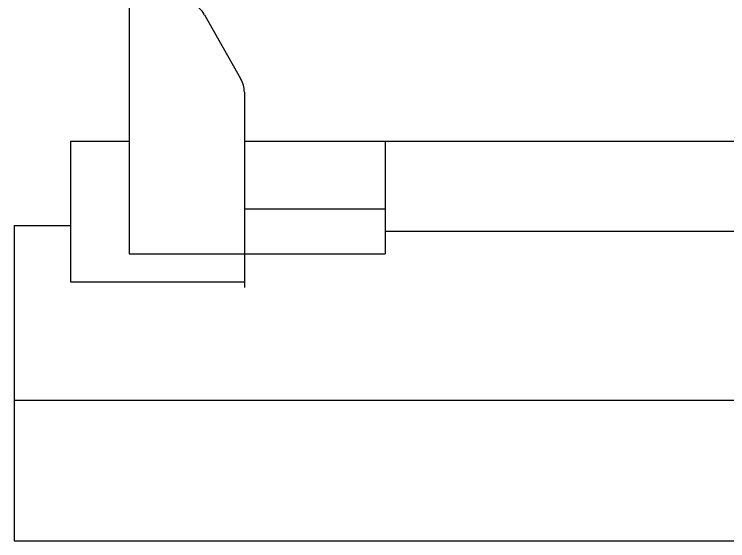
# Model space of a CAD drawing. Extents: x -1568 to -728, y -1287 to -990.
# Drawn here: x -1016.73 to -1010.39, y -1153.69 to -1149.02 of the extents above; entities that cross this region are included whole.
import ezdxf

# ---------------------------------------------------------------- set-up
doc = ezdxf.new("R2010")
doc.units = 0
doc.header["$LTSCALE"] = 5
doc.layers.get('0').update_dxf_attribs({"linetype": 'CONTINUOUS'})

msp = doc.modelspace()

# ---------------------------------------------------------------- linework, layer by layer
for p, q in [((-1015.70689, -1148.89482), (-1015.70689, -1151.14482)), ((-1015.03797, -1149.02141), (-1014.7167, -1149.58742)), ((-1014.68411, -1149.71083), (-1014.68411, -1151.39482)), ((-1016.22592, -1150.14482), (-1015.70689, -1150.14482)), ((-1016.22592, -1150.14482), (-1015.70689, -1150.14482)), ((-1016.22592, -1150.14482), (-1016.22592, -1151.39482)), ((-1014.68411, -1150.14482), (-995.93411, -1150.14482)), ((-1014.68411, -1150.14482), (-1014.68411, -1151.39482)), ((-1014.68411, -1150.14482), (-1014.68411, -1151.44482)), ((-1013.43411, -1150.14482), (-1013.43411, -1150.74482)), ((-1013.43411, -1150.34482), (-1013.43411, -1150.54482)), ((-1013.43411, -1150.54482), (-1013.43411, -1151.14482)), ((-1014.68411, -1150.74482), (-1013.43411, -1150.74482)), ((-1016.72592, -1150.89482), (-1016.72592, -1152.44482)), ((-1016.72592, -1150.89482), (-1016.72592, -1152.44482)), ((-1016.72592, -1150.89482), (-1016.22592, -1150.89482)), ((-1013.43411, -1150.94482), (-994.27334, -1150.94482)), ((-1015.70689, -1151.14482), (-1014.68411, -1151.14482)), ((-1014.68411, -1151.14482), (-1013.43411, -1151.14482)), ((-1014.68022, -1151.17458), (-1014.68022, -1151.17458)), ((-1016.22592, -1151.39482), (-1014.68411, -1151.39482)), ((-1016.72592, -1152.44482), (-994.27334, -1152.44482)), ((-1016.72592, -1152.44482), (-1016.72592, -1153.69482)), ((-1016.72592, -1153.69482), (-994.27334, -1153.69482))]:
    msp.add_line(p, q)
at = {"linetype": 'Continuous'}
for p, q in [((-1014.68411, -1150.74482), (-1014.68411, -1150.74482)), ((-1014.68411, -1151.24482), (-1014.68411, -1151.24482))]:
    msp.add_line(p, q, dxfattribs=at)
for centre, start, end in [((-1015.25539, -1149.14482), 29.579962, 90), ((-1014.93411, -1149.71083), 0, 29.579962)]:
    msp.add_arc(centre, 0.25, start, end)

doc.saveas('drawing.dxf')
